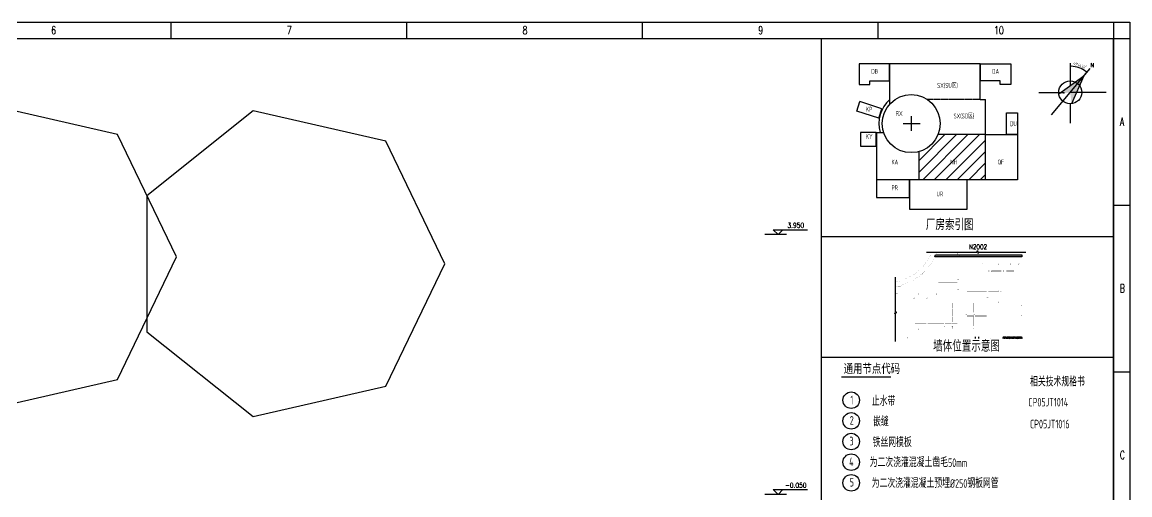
# Model space of a CAD drawing. Extents: x -383207 to 558143, y -95136 to 11777.
# Drawn here: x 351158 to 368217, y -80226 to -72949 of the extents above; entities that cross this region are included whole.
import ezdxf
from ezdxf.enums import TextEntityAlignment as Align

# ---------------------------------------------------------------- set-up
doc = ezdxf.new("R2010")
doc.units = 0
doc.linetypes.add('CENTER', pattern=[50.8, 31.75, -6.35, 6.35, -6.35])
doc.layers.get('0').update_dxf_attribs({"linetype": 'CONTINUOUS'})
for name, color, linetype in [('B版云线202106', 2, 'CONTINUOUS'), ('C77(文本)', 7, 'CONTINUOUS'), ('DIM', 3, 'CONTINUOUS'), ('NHFVVP_CenterLine', 4, 'CONTINUOUS'), ('NHJTTK', 7, 'CONTINUOUS'), ('TEXT', 4, 'CONTINUOUS'), ('THIN', 3, 'CONTINUOUS'), ('wall', 7, 'CONTINUOUS'), ('中心线', 2, 'CENTER'), ('缩略图', 4, 'CONTINUOUS')]:
    doc.layers.add(name, color=color, linetype=linetype)
doc.styles.add('DIM_FONT', font='SIMPLEX', dxfattribs={"width": 0.7, "bigfont": 'GBCBIG'})
doc.styles.add('HZ', font='TXT.shx', dxfattribs={"width": 0.7, "bigfont": 'hz.shx'})
doc.styles.add('RH', font='romans.shx', dxfattribs={"width": 0.7, "bigfont": 'hz.shx'})
doc.styles.add('ROMANT', font='ROMANT.shx', dxfattribs={"width": 0.618, "height": 450, "bigfont": 'ochinese.shx'})
doc.styles.add('S1', font='tssdeng.shx', dxfattribs={"width": 0.7, "bigfont": 'tssdchn.shx'})
doc.styles.add('TSSD_Dimension', font='Tssdeng.shx', dxfattribs={"width": 0.7, "bigfont": 'tssdchn.shx'})
doc.styles.add('TSSD_Label', font='tssdeng.shx', dxfattribs={"width": 0.7, "bigfont": 'hztxt.shx'})

# ---------------------------------------------------------------- blocks, each defined once
blk = doc.blocks.new('tk1')
at = {"color": 4, "flags": 128}
for points in [[(45509, -541568), (82684, -541568)], [(67914, -541568), (67914, -541818)], [(71544, -541568), (71544, -541818)], [(75174, -541568), (75174, -541818)], [(78804, -541568), (78804, -541818)], [(82434, -541568), (82434, -541818)], [(82684, -541568), (82684, -562593)]]:
    blk.add_lwpolyline(points, dxfattribs=at)
blk.add_lwpolyline([(46134, -541818), (82432, -541818), (82432, -562343), (46134, -562343)], close=True)
at = {"flags": 128}
for points in [[(82434, -541818), (82684, -541818)], [(82434, -544383), (82684, -544383)], [(82434, -546949), (82684, -546949)]]:
    blk.add_lwpolyline(points, dxfattribs=at)
at = {"layer": 'C77(文本)', "color": 4}
for p in [(77932, -541818), (82432, -554137)]:
    blk.add_line(p, (82432, -541818), dxfattribs=at)
at = {"color": 0, "style": 'HZ', "width": 0.7}
for s, p in [('6', (66072, -541755)), ('7', (69702, -541755)), ('8', (73332, -541755)), ('9', (76962, -541755)), ('10', (80592, -541755)), ('A', (82530, -543163)), ('B', (82530, -545729)), ('C', (82530, -548294))]:
    blk.add_text(s, height=125, dxfattribs=at).set_placement(p)
blk = doc.blocks.new('slt')
at = {"layer": 'wall'}
h = blk.add_hatch(dxfattribs=at)
h.set_pattern_fill('JIS_STN_1E', color=6, scale=6.48, style=0)
h.set_pattern_definition([(45, (83181.353, -251063.5346), (-4.582052, 4.582052), []), (45, (83185.921, -251063.5346), (-4.582052, 4.582052), [6.48, -3.24])])
h.paths.add_polyline_path([(60981, -243685), (60689, -243685), (60689, -243711), (60981, -243711)])
for p, q in [((60261, -243685), (60261, -243711)), ((60310, -243685), (60310, -243711))]:
    blk.add_line(p, q, dxfattribs=at)
at = {"layer": 'wall', "const_width": 0.972}
for points in [[(59032, -242844, 0.25589), (59593, -242382)], [(59651, -242424, 0.013804), (59668, -242382)], [(59526, -242628, 0.022164), (59570, -242570, 0.022164)], [(59577, -242560, 0.036163), (59636, -242457)], [(59333, -242798, 0.045893), (59453, -242706)], [(59463, -242697, 0.019791), (59508, -242650)], [(59032, -242914, 0.009987), (59064, -242908)], [(59113, -242896, 0.064129), (59307, -242814)]]:
    blk.add_lwpolyline(points, format="xyb", dxfattribs=at)
for points in [[(59992, -242424), (59992, -242382)], [(60012, -242424), (60012, -242382)], [(60109, -242424), (60109, -242382)], [(60128, -242424), (60128, -242382)], [(60751, -242424), (60751, -242382)], [(60776, -242424), (60776, -242382)], [(60981, -242424), (60981, -242382)], [(61006, -242424), (61006, -242382)], [(59576, -242570), (59570, -242570)], [(59576, -242628), (59576, -242570)], [(59586, -242560), (59577, -242560)], [(59586, -242628), (59586, -242560)], [(59986, -242457), (59636, -242457)], [(59992, -242424), (59651, -242424)], [(59986, -242580), (59986, -242457)], [(60018, -242424), (60012, -242424)], [(60013, -242457), (60012, -242457)], [(60012, -242575), (60012, -242457)], [(60018, -242452), (60018, -242424)], [(60109, -242424), (60103, -242424)], [(60103, -242452), (60103, -242424)], [(60857, -242457), (60107, -242457)], [(60367, -242554), (60109, -242554)], [(60109, -242554), (60109, -242909)], [(60751, -242424), (60128, -242424)], [(60371, -242580), (60371, -242559)], [(60420, -242580), (60420, -242559)], [(60610, -242554), (60425, -242554)], [(60614, -242580), (60614, -242559)], [(60647, -242580), (60647, -242559)], [(60804, -242554), (60652, -242554)], [(60981, -242424), (60776, -242424)], [(60809, -242580), (60809, -242559)], [(60841, -242580), (60841, -242559)], [(60857, -242554), (60846, -242554)], [(60857, -242473), (60857, -242457)], [(60857, -242473), (60883, -242473)], [(60857, -242554), (60857, -242505)], [(60857, -242505), (60883, -242505)], [(60981, -242457), (60883, -242457)], [(60883, -242473), (60883, -242457)], [(60883, -242554), (60883, -242505)], [(60895, -242554), (60883, -242554)], [(60900, -242580), (60900, -242559)], [(60900, -242580), (60900, -242559)], [(60932, -242580), (60932, -242559)], [(60932, -242580), (60932, -242559)], [(60981, -242554), (60937, -242554)], [(60981, -242473), (60981, -242457)], [(60981, -242473), (61006, -242473)], [(60981, -242554), (60981, -242505)], [(60981, -242505), (61006, -242505)], [(61006, -242473), (61006, -242424)], [(61006, -243711), (61006, -242505)], [(59453, -242726), (59453, -242706)], [(59508, -242726), (59453, -242726)], [(59463, -242716), (59463, -242697)], [(59508, -242716), (59463, -242716)], [(59508, -242716), (59508, -242650)], [(59508, -243017), (59508, -242726)], [(59526, -242628), (59576, -242628)], [(59527, -242654), (59675, -242654)], [(59527, -242654), (59527, -243017)], [(59586, -242628), (59986, -242628)], [(59675, -243017), (59675, -242654)], [(59694, -242654), (59986, -242654)], [(59694, -242654), (59694, -242826)], [(59986, -242580), (60007, -242580)], [(59986, -242628), (59986, -242612)], [(59986, -242612), (60007, -242612)], [(59986, -242768), (59986, -242654)], [(60012, -242763), (60012, -242617)], [(60174, -242580), (60135, -242580)], [(60135, -242580), (60135, -242619)], [(60174, -242580), (60174, -242619), (60135, -242619)], [(60184, -242580), (60184, -242628), (60135, -242628)], [(60135, -242628), (60135, -242862)], [(60277, -242580), (60184, -242580)], [(60277, -242580), (60277, -242596)], [(60277, -242596), (60294, -242596)], [(60277, -242645), (60294, -242645)], [(60277, -242645), (60277, -242862)], [(60371, -242580), (60294, -242580)], [(60294, -242580), (60294, -242596)], [(60294, -242645), (60294, -242862)], [(60436, -242580), (60420, -242580)], [(60436, -242580), (60436, -242862)], [(60462, -242671), (60462, -242580)], [(60614, -242580), (60462, -242580)], [(60462, -242671), (60478, -242671)], [(60462, -242862), (60462, -242687)], [(60462, -242687), (60478, -242687)], [(60478, -242687), (60478, -242671)], [(60511, -242671), (60663, -242671)], [(60511, -242687), (60511, -242671)], [(60511, -242687), (60663, -242687)], [(60663, -242580), (60647, -242580)], [(60663, -242671), (60663, -242580)], [(60663, -242862), (60663, -242687)], [(60689, -242671), (60689, -242580)], [(60809, -242580), (60689, -242580)], [(60689, -242671), (60705, -242671)], [(60689, -242862), (60689, -242687)], [(60689, -242687), (60705, -242687)], [(60705, -242687), (60705, -242671)], [(60738, -242671), (60857, -242671)], [(60738, -242687), (60738, -242671)], [(60738, -242687), (60857, -242687)], [(60857, -242580), (60841, -242580)], [(60857, -242671), (60857, -242580)], [(60857, -242862), (60857, -242687)], [(60900, -242580), (60883, -242580)], [(60883, -242862), (60883, -242580)], [(60981, -242580), (60932, -242580)], [(60981, -242862), (60981, -242580)], [(59064, -242918), (59064, -242908)], [(59113, -242918), (59113, -242896)], [(59307, -243092), (59307, -242814)], [(59333, -242798), (59333, -243017)], [(59694, -242826), (59986, -242826)], [(59694, -242846), (59694, -243017)], [(59694, -242846), (59986, -242846)], [(59986, -242768), (60007, -242768)], [(59986, -242826), (59986, -242800)], [(59986, -242800), (60007, -242800)], [(59986, -242959), (59986, -242846)], [(60012, -242954), (60012, -242805)], [(60135, -242914), (60114, -242914)], [(60277, -242862), (60135, -242862)], [(60436, -242888), (60135, -242888)], [(60135, -242888), (60135, -242914)], [(60436, -242862), (60294, -242862)], [(60436, -242888), (60436, -242899)], [(60462, -242904), (60441, -242904)], [(60663, -242862), (60462, -242862)], [(60462, -242904), (60462, -242888)], [(60663, -242888), (60462, -242888)], [(60663, -242972), (60663, -242888)], [(60857, -242862), (60689, -242862)], [(60689, -243685), (60689, -242888)], [(60981, -242888), (60689, -242888)], [(60981, -242862), (60883, -242862)], [(60981, -243140), (60981, -242888)], [(59064, -242993), (59032, -242993)], [(59064, -243025), (59032, -243025)], [(59064, -242918), (59113, -242918)], [(59064, -242993), (59064, -242951)], [(59064, -242951), (59113, -242951)], [(59064, -243288), (59064, -243025)], [(59113, -243140), (59113, -242951)], [(59333, -243017), (59349, -243017)], [(59333, -243043), (59344, -243043)], [(59333, -243043), (59333, -243087)], [(59349, -243017), (59349, -243038)], [(59382, -243017), (59508, -243017)], [(59382, -243017), (59382, -243038)], [(59386, -243043), (59508, -243043)], [(59508, -243092), (59508, -243043)], [(59527, -243017), (59626, -243017)], [(59527, -243043), (59621, -243043)], [(59527, -243043), (59527, -243087)], [(59626, -243017), (59626, -243038)], [(59659, -243017), (59675, -243017)], [(59659, -243017), (59659, -243038)], [(59664, -243043), (60012, -243043)], [(59694, -243017), (59986, -243017)], [(59986, -242959), (60007, -242959)], [(59986, -243017), (59986, -242991)], [(59986, -242991), (60007, -242991)], [(60012, -243043), (60012, -242996)], [(60109, -242951), (60109, -243006)], [(60109, -243048), (60109, -243301)], [(60135, -242946), (60114, -242946)], [(60135, -243011), (60114, -243011)], [(60135, -243043), (60114, -243043)], [(60135, -242946), (60135, -242972)], [(60135, -242972), (60436, -242972)], [(60135, -242995), (60135, -243011)], [(60135, -242995), (60436, -242995)], [(60135, -243043), (60135, -243140)], [(60436, -242941), (60436, -242972)], [(60436, -242995), (60436, -243077)], [(60462, -242936), (60441, -242936)], [(60462, -243082), (60441, -243082)], [(60462, -242972), (60462, -242936)], [(60462, -242972), (60610, -242972)], [(60462, -243082), (60462, -242995)], [(60462, -242995), (60614, -242995)], [(60614, -242995), (60614, -242977)], [(60647, -242995), (60647, -242977)], [(60647, -242995), (60663, -242995)], [(60652, -242972), (60663, -242972)], [(60663, -243140), (60663, -242995)], [(59113, -243140), (59307, -243140)], [(59113, -243166), (59307, -243166)], [(59113, -243561), (59113, -243166)], [(59307, -243092), (59328, -243092)], [(59307, -243140), (59307, -243124)], [(59307, -243124), (59328, -243124)], [(59307, -243562), (59307, -243166)], [(59333, -243129), (59333, -243140)], [(59333, -243140), (59508, -243140)], [(59333, -243166), (59898, -243166)], [(59333, -243166), (59333, -243458)], [(59523, -243092), (59508, -243092)], [(59508, -243140), (59508, -243124)], [(59523, -243124), (59508, -243124)], [(59527, -243129), (59527, -243140)], [(59527, -243140), (60012, -243140)], [(59898, -243166), (59898, -243458)], [(59915, -243166), (59986, -243166)], [(59915, -243244), (59915, -243166)], [(59915, -243244), (59986, -243244)], [(59915, -243370), (59915, -243254)], [(59915, -243254), (59986, -243254)], [(59986, -243244), (59986, -243166)], [(59986, -243286), (59986, -243254)], [(60012, -243281), (60012, -243140)], [(60135, -243140), (60436, -243140)], [(60135, -243166), (60239, -243166)], [(60135, -243166), (60135, -243306)], [(60239, -243166), (60239, -243312)], [(60258, -243312), (60258, -243166)], [(60258, -243166), (60436, -243166)], [(60436, -243119), (60436, -243140)], [(60436, -243166), (60436, -243354)], [(60462, -243114), (60441, -243114)], [(60462, -243114), (60462, -243140)], [(60462, -243140), (60610, -243140)], [(60462, -243604), (60462, -243166)], [(60462, -243166), (60614, -243166)], [(60614, -243166), (60614, -243145)], [(60647, -243166), (60647, -243145)], [(60647, -243166), (60663, -243166)], [(60652, -243140), (60663, -243140)], [(60663, -243685), (60663, -243166)], [(60981, -243205), (60964, -243205), (60964, -243140), (60981, -243140)], [(60981, -243354), (60981, -243205)], [(59064, -243288), (59032, -243288)], [(59064, -243321), (59032, -243321)], [(59064, -243545), (59064, -243321)], [(59915, -243370), (59986, -243370)], [(59915, -243458), (59915, -243380)], [(59915, -243380), (59986, -243380)], [(59986, -243370), (59986, -243335)], [(59986, -243458), (59986, -243380)], [(60012, -243587), (60012, -243340)], [(60109, -243343), (60109, -243388)], [(60135, -243306), (60114, -243306)], [(60135, -243338), (60114, -243338)], [(60135, -243393), (60114, -243393)], [(60135, -243425), (60114, -243425)], [(60135, -243338), (60135, -243354)], [(60135, -243354), (60239, -243354)], [(60135, -243374), (60239, -243374)], [(60135, -243374), (60135, -243393)], [(60135, -243425), (60135, -243562)], [(60239, -243312), (60258, -243312)], [(60239, -243344), (60239, -243354)], [(60239, -243344), (60258, -243344)], [(60239, -243374), (60239, -243519)], [(60258, -243354), (60258, -243344)], [(60258, -243354), (60436, -243354)], [(60258, -243519), (60258, -243374)], [(60258, -243374), (60436, -243374)], [(60436, -243374), (60436, -243562)], [(60981, -243419), (60964, -243419), (60964, -243354), (60981, -243354)], [(60981, -243685), (60981, -243419)], [(59064, -243545), (59032, -243545)], [(59087, -243587), (59032, -243587)], [(59087, -243587), (59087, -243612)], [(59113, -243562), (59307, -243562)], [(59113, -243587), (59344, -243587)], [(59113, -243587), (59113, -243587)], [(59113, -243612), (59113, -243587)], [(59333, -243458), (59898, -243458)], [(59333, -243477), (59333, -243562)], [(59333, -243477), (59508, -243477)], [(59333, -243562), (59349, -243562)], [(59349, -243562), (59349, -243583)], [(59382, -243562), (59508, -243562)], [(59382, -243562), (59382, -243583)], [(59386, -243587), (59804, -243587)], [(59508, -243562), (59508, -243477)], [(59527, -243477), (59780, -243477)], [(59527, -243477), (59527, -243562)], [(59527, -243562), (59780, -243562)], [(59780, -243477), (59780, -243490)], [(59780, -243490), (59791, -243490)], [(59780, -243523), (59780, -243562)], [(59780, -243523), (59791, -243523)], [(59796, -243477), (59898, -243477)], [(59796, -243485), (59796, -243477)], [(59796, -243562), (59796, -243528)], [(59796, -243562), (59809, -243562)], [(59809, -243562), (59809, -243583)], [(59842, -243562), (59898, -243562)], [(59842, -243562), (59842, -243583)], [(59847, -243587), (60012, -243587)], [(59898, -243490), (59898, -243477)], [(59898, -243490), (59915, -243490)], [(59898, -243562), (59898, -243523)], [(59898, -243523), (59915, -243523)], [(59915, -243458), (59986, -243458)], [(59915, -243490), (59915, -243477)], [(59915, -243477), (59986, -243477)], [(59915, -243562), (59915, -243523)], [(59915, -243562), (59986, -243562)], [(59986, -243477), (59986, -243562)], [(60109, -243430), (60109, -243587)], [(60109, -243587), (60436, -243587)], [(60135, -243562), (60239, -243562)], [(60239, -243519), (60258, -243519)], [(60239, -243552), (60239, -243562)], [(60239, -243552), (60258, -243552)], [(60258, -243562), (60258, -243552)], [(60258, -243562), (60436, -243562)], [(60436, -243587), (60436, -243604)], [(59087, -243685), (59032, -243685)], [(59163, -243711), (59032, -243711)], [(59113, -243612), (59087, -243612)], [(59113, -243660), (59087, -243660)], [(59087, -243660), (59087, -243685)], [(59113, -243685), (59113, -243660)], [(59158, -243685), (59113, -243685)], [(59163, -243690), (59163, -243711)], [(59212, -243690), (59212, -243711)], [(59333, -243711), (59212, -243711)], [(59333, -243685), (59216, -243685)], [(59333, -243685), (59333, -243711)], [(59863, -243685), (59430, -243685)], [(59430, -243685), (59430, -243711)], [(59868, -243711), (59430, -243711)], [(59868, -243690), (59868, -243711)], [(59965, -243690), (59965, -243711)], [(60261, -243711), (59965, -243711)], [(60261, -243685), (59970, -243685)], [(60261, -243685), (60261, -243711)], [(60436, -243685), (60310, -243685)], [(60310, -243711), (60310, -243685)], [(60490, -243711), (60310, -243711)], [(60436, -243604), (60462, -243604)], [(60436, -243668), (60436, -243685)], [(60436, -243668), (60462, -243668)], [(60462, -243685), (60462, -243668)], [(60495, -243685), (60462, -243685)], [(60495, -243706), (60495, -243685)], [(60663, -243685), (60631, -243685)], [(60631, -243706), (60631, -243685)], [(61006, -243711), (60636, -243711)], [(60981, -243685), (60689, -243685)]]:
    blk.add_lwpolyline(points, dxfattribs=at)
at = {"layer": 'wall', "ltscale": 10, "const_width": 0.972}
for points in [[(60018, -242452), (60013, -242452), (60013, -242457)], [(60103, -242452), (60107, -242452), (60107, -242457)], [(60371, -242559), (60367, -242559), (60367, -242554)], [(60420, -242559), (60425, -242559), (60425, -242554)], [(60614, -242559), (60610, -242559), (60610, -242554)], [(60647, -242559), (60652, -242559), (60652, -242554)], [(60809, -242559), (60804, -242559), (60804, -242554)], [(60841, -242559), (60846, -242559), (60846, -242554)], [(60900, -242559), (60895, -242559), (60895, -242554)], [(60932, -242559), (60937, -242559), (60937, -242554)], [(60007, -242580), (60007, -242575), (60012, -242575)], [(60007, -242612), (60007, -242617), (60012, -242617)], [(60007, -242768), (60007, -242763), (60012, -242763)], [(60007, -242800), (60007, -242805), (60012, -242805)], [(60114, -242914), (60114, -242909), (60109, -242909)], [(60441, -242904), (60441, -242899), (60436, -242899)], [(59349, -243038), (59344, -243038), (59344, -243043)], [(59382, -243038), (59386, -243038), (59386, -243043)], [(59626, -243038), (59621, -243038), (59621, -243043)], [(59659, -243038), (59664, -243038), (59664, -243043)], [(60007, -242959), (60007, -242954), (60012, -242954)], [(60007, -242991), (60007, -242996), (60012, -242996)], [(60114, -242946), (60114, -242951), (60109, -242951)], [(60114, -243011), (60114, -243006), (60109, -243006)], [(60114, -243043), (60114, -243048), (60109, -243048)], [(60441, -242936), (60441, -242941), (60436, -242941)], [(60441, -243082), (60441, -243077), (60436, -243077)], [(60614, -242977), (60610, -242977), (60610, -242972)], [(60647, -242977), (60652, -242977), (60652, -242972)], [(59328, -243092), (59328, -243087), (59333, -243087)], [(59328, -243124), (59328, -243129), (59333, -243129)], [(59523, -243092), (59523, -243087), (59527, -243087)], [(59523, -243124), (59523, -243129), (59527, -243129)], [(60441, -243114), (60441, -243119), (60436, -243119)], [(60614, -243145), (60610, -243145), (60610, -243140)], [(60647, -243145), (60652, -243145), (60652, -243140)], [(60007, -243286), (59986, -243286)], [(59986, -243335), (60007, -243335)], [(60007, -243286), (60007, -243281), (60012, -243281)], [(60007, -243335), (60007, -243340), (60012, -243340)], [(60114, -243306), (60114, -243301), (60109, -243301)], [(60114, -243338), (60114, -243343), (60109, -243343)], [(60114, -243393), (60114, -243388), (60109, -243388)], [(60114, -243425), (60114, -243430), (60109, -243430)], [(59349, -243583), (59344, -243583), (59344, -243587)], [(59382, -243583), (59386, -243583), (59386, -243587)], [(59791, -243490), (59791, -243485), (59796, -243485)], [(59791, -243523), (59791, -243528), (59796, -243528)], [(59809, -243583), (59804, -243583), (59804, -243587)], [(59842, -243583), (59847, -243583), (59847, -243587)], [(59163, -243690), (59158, -243690), (59158, -243685)], [(59212, -243690), (59216, -243690), (59216, -243685)], [(59868, -243690), (59863, -243690), (59863, -243685)], [(59965, -243690), (59970, -243690), (59970, -243685)], [(60495, -243706), (60490, -243706), (60490, -243711)], [(60631, -243706), (60636, -243706), (60636, -243711)]]:
    blk.add_lwpolyline(points, dxfattribs=at)
at = {"layer": 'wall'}
blk.add_arc((59576, -242570), 0.0162, 0, 90, dxfattribs=at)
blk = doc.blocks.new('_ClosedBlank')
at = {"color": 0}
blk.add_lwpolyline([(0, 0, 0, 0.658, 0), (-2.5, 0, 0.658, 0.658, 0)], format="xyseb", dxfattribs=at)
blk = doc.blocks.new('A$C5E8E3E41')
at = {"layer": 'DIM'}
blk.add_line((160, -2794), (1787, -851), dxfattribs=at)
blk.add_arc((0, -2986), 2685, 52.20852, 87.86565, dxfattribs=at)
at = {"layer": '缩略图'}
for p, q in [((0, 0), (0, -2316)), ((-1925, -5287), (2050, -536)), ((-3235, -2986), (-671, -2986)), ((3695, -2985), (0, -2986)), ((0, -4168), (0, -6137))]:
    blk.add_line(p, q, dxfattribs=at)
blk.add_lwpolyline([(-1172, -3135), (1408, -1304), (135, -4160)], dxfattribs=at)
blk.add_circle((0, -2986), 1181, dxfattribs=at)
blk.add_point((-669, -3033), dxfattribs=at)
blk.add_point((-669, -3033), dxfattribs=at)
for points in [[(0, -2986), (-1172, -3135), (1408, -1304)], [(135, -4160), (1408, -1304), (0, -2986)]]:
    blk.add_solid(points, dxfattribs=at)
at = {"layer": 'DIM', "xscale": 100, "yscale": 100, "zscale": 100}
for p, rotation in [((0, -301), 178.9328260940947), ((1723, -927), 321.1413489768363)]:
    blk.add_blockref('_ClosedBlank', p, dxfattribs=dict(at, rotation=rotation))
at = {"layer": 'DIM', "color": 7, "insert": (1004, -222), "char_height": 300, "attachment_point": 5, "rotation": 340.03709, "style": 'TSSD_Dimension'}
blk.add_mtext('\\A1;40°44\'40"', dxfattribs=at)
at = {"layer": '缩略图', "style": 'ROMANT'}
blk.add_text('N', height=400, dxfattribs=at).set_placement((2099, -395))
blk = doc.blocks.new('A$C3CC76250')
at = {"layer": 'TEXT', "lineweight": 30}
h = blk.add_hatch(dxfattribs=at)
h.set_pattern_fill('ANSI31', color=256, scale=3000, style=0)
h.set_pattern_definition([(45, (-770190, -402651), (-6735.19, 6735.19), [])])
h.paths.add_polyline_path([(1880, 0), (1880, -2491, -0.375525), (4213, -2205), (7459, -2205), (7459, 0)])
h.paths.add_polyline_path([(4726, -1554), (6007, -1554), (6007, -1104), (4726, -1104)], flags=24)
h = blk.add_hatch(dxfattribs=at)
h.set_pattern_fill('ANSI31', color=5, scale=4000, style=0)
h.set_pattern_definition([(45, (-510316.34, 2095162.27), (-353.55339, 353.55339), [])])
h.paths.add_polyline_path([(7781, -4361), (4861, -4361, -0.231141), (3690, -5401), (3690, -7140), (7781, -7140)])
h.paths.add_polyline_path([(5553, -6236), (5965, -6236), (5965, -5872), (5553, -5872)], flags=24)
at = {"linetype": 'CENTER', "ltscale": 0.3}
blk.add_line((7459, -2205), (4213, -2205), dxfattribs=at)
at = {"layer": '中心线'}
for p, q in [((3210, -3227), (3210, -4134)), ((2709, -3682), (3757, -3682))]:
    blk.add_line(p, q, dxfattribs=at)
at = {"layer": '缩略图'}
for p, q in [((7459, 0), (1880, 0)), ((1880, -2491), (1880, 0)), ((7459, -2205), (7459, 0)), ((-152, -2905), (39, -2319)), ((1397, -2765), (39, -2319)), ((7459, -2205), (7781, -2205)), ((7781, -7140), (7781, -2205)), ((1202, -3349), (-152, -2905)), ((1202, -3349), (1397, -2765)), ((1068, -4221), (1068, -7140)), ((1068, -4221), (1509, -4221)), ((7781, -4361), (4861, -4361)), ((3690, -7140), (3690, -5401)), ((3690, -7140), (1068, -7140)), ((7781, -7140), (3690, -7140))]:
    blk.add_line(p, q, dxfattribs=at)
for points in [[(0, -1281), (651, -1281), (651, -1050), (1862, -1050), (1862, 0), (0, 0), (0, -1281)], [(9339, -1281), (8688, -1281), (8688, -1050), (7477, -1050), (7477, 0), (9339, 0), (9339, -1281)], [(1068, -7147), (1068, -8239), (3097, -8239), (3097, -7147), (1068, -7147)]]:
    blk.add_lwpolyline(points, dxfattribs=at)
for points in [[(9083, -4354), (9083, -3017), (9748, -3017), (9748, -4354)], [(1057, -4221), (77, -4221), (77, -5061), (1057, -5061)], [(7788, -4361), (9748, -4361), (9748, -7140), (7788, -7140)], [(3105, -8953), (6654, -8953), (6654, -7147), (3105, -7147)]]:
    blk.add_lwpolyline(points, close=True, dxfattribs=at)
blk.add_circle((3210, -3682), 1785, dxfattribs=at)
blk.add_arc((3210, -3682), 1995, 131.81448, 195.67471, dxfattribs=at)
at = {"layer": 'TEXT', "color": 7, "lineweight": 30, "xscale": 0.6000000000000001, "yscale": 0.6000000000000001, "zscale": 0.6000000000000001}
blk.add_blockref('A$C5E8E3E41', (13001, 36), dxfattribs=at)
at = {"color": 0, "linetype": 'ByBlock', "style": 'TSSD_Label', "width": 0.7}
for s, p in [('DB', (748, -610)), ('DA', (8191, -610)), ('KP', (411, -2945)), ('RX', (2258, -3207)), ('DU', (9291, -3840)), ('KY', (411, -4620)), ('KA', (1987, -6198)), ('NH', (5613, -6198)), ('QF', (8525, -6198)), ('PR', (1987, -7785)), ('UR', (4761, -8162))]:
    blk.add_text(s, height=300, dxfattribs=at).set_placement(p)
at = {"linetype": 'ByBlock', "style": 'TSSD_Label', "width": 0.7}
for s, p in [('SX(SU区)', (4801, -1479)), ('SX(SD区)', (5813, -3361))]:
    blk.add_text(s, height=300, dxfattribs=at).set_placement(p)
blk = doc.blocks.new('A$C4f303797')
at = {"layer": 'TEXT', "color": 7, "lineweight": 30, "xscale": 0.5, "yscale": 0.5, "zscale": 0.5}
blk.add_blockref('A$C3CC76250', (76, 4477), dxfattribs=at)
at = {"layer": 'C77(文本)', "color": 0, "style": 'S1', "width": 0.7}
blk.add_text('厂房索引图', height=350, dxfattribs=at).set_placement((2130, -751), align=Align.BOTTOM_LEFT)
blk = doc.blocks.new('A$Cc6a5050b')
at = {"layer": 'NHFVVP_CenterLine', "ltscale": 10}
blk.add_blockref('A$C4f303797', (-7851, -5335), dxfattribs=at)

msp = doc.modelspace()

# ---------------------------------------------------------------- hatches: boundary and pattern name
at = {"layer": 'B版云线202106'}
h = msp.add_hatch(color=256, dxfattribs=at)
h.dxf.hatch_style = 1
h.paths.add_polyline_path([(366556.1, -76562.4), (365211.6, -76562.4), (365226.3, -76530), (366556.1, -76530)])

# ---------------------------------------------------------------- linework, layer by layer
for points in [[(331042, -72948.5), (368217, -72948.5), (368217, -93973.5), (331042, -93973.5)], [(353533.3, -76564), (352624.5, -74677), (350582.6, -74210.9), (348945, -75516.8), (348945, -77611.3), (350582.6, -78917.2), (352624.5, -78451.1)], [(357667.2, -76667.7), (356758.5, -74780.7), (354716.5, -74314.6), (353078.9, -75620.5), (353078.9, -77715), (354716.5, -79020.9), (356758.5, -78554.8)]]:
    msp.add_lwpolyline(points, close=True)
at = {"layer": 'C77(文本)', "const_width": 23.9}
msp.add_lwpolyline([(363774, -78411.3), (364540.3, -78411.3)], dxfattribs=at)
at = {"layer": 'C77(文本)', "color": 4}
for centre in [(363926.4, -78768.9), (363926.4, -79086.9), (363926.4, -79404.9), (363926.4, -79722.9), (363926.4, -80040.9)]:
    msp.add_circle(centre, 127.2, dxfattribs=at)
at = {"layer": 'NHJTTK', "ltscale": 0.01}
msp.add_lwpolyline([(366556.1, -76562.4), (365211.6, -76562.4), (365226.3, -76530), (366556.1, -76530)], close=True, dxfattribs=at)
at = {"layer": 'TEXT'}
for p, q in [((362928.4, -76219.7), (362598.1, -76219.7)), ((362799.8, -76219.7), (362724.8, -76144.7)), ((362724.8, -76144.7), (363251, -76144.7)), ((362874.8, -76144.7), (362799.8, -76219.7)), ((362799.8, -80219.7), (362724.8, -80144.7)), ((362724.8, -80144.7), (363251, -80144.7)), ((362874.8, -80144.7), (362799.8, -80219.7)), ((362928.4, -80219.7), (362598.1, -80219.7))]:
    msp.add_line(p, q, dxfattribs=at)
at = {"layer": 'THIN', "ltscale": 0.01}
for points in [[(365087.4, -76487.6), (365862.2, -76487.6), (365869.2, -76465.6), (365881.2, -76509.6), (365888.2, -76487.6), (366615.1, -76487.6)], [(364607.2, -77865.2), (364607.2, -77436), (364585.2, -77429), (364629.2, -77417), (364607.2, -77410), (364607.2, -76873.8)]]:
    msp.add_lwpolyline(points, dxfattribs=at)
at = {"layer": '缩略图'}
for p, q in [((363467, -76249.7), (367967, -76249.7)), ((363467, -78106.4), (367967, -78106.4))]:
    msp.add_line(p, q, dxfattribs=at)
at = {"layer": '缩略图', "const_width": 20}
msp.add_lwpolyline([(367967, -87585.7), (363467, -87585.7), (363467, -73198.5)], dxfattribs=at)

# ---------------------------------------------------------------- block references
at = {"layer": 'B版云线202106'}
msp.add_blockref('tk1', (285533.2, 468619.2), dxfattribs=at)
at = {"layer": 'B版云线202106', "xscale": 0.5, "yscale": 0.5, "zscale": 0.5}
msp.add_blockref('A$Cc6a5050b', (367935.9, -73161.3), dxfattribs=at)
at = {"layer": 'NHJTTK'}
msp.add_blockref('slt', (305575.5, 165894.3), dxfattribs=at)

# ---------------------------------------------------------------- texts
at = {"layer": 'C77(文本)', "color": 0, "style": 'S1', "width": 0.7}
msp.add_text('墙体位置示意图', height=175, dxfattribs=at).set_placement((365187.1, -78074.3), align=Align.BOTTOM_LEFT)
at = {"layer": 'C77(文本)', "style": 'S1', "width": 0.7}
msp.add_text('通用节点代码', height=159, dxfattribs=at).set_placement((363810.5, -78365))
at = {"layer": 'C77(文本)', "color": 4, "style": 'S1', "width": 0.7}
for s, p in [('相关技术规格书', (366680.3, -78555.2)), ('1', (363913.5, -78831.1)), ('止水带', (364244.3, -78853.9)), ('CP05JT1014', (366654.3, -78865.3)), ('2', (363903, -79146.2)), ('嵌缝', (364262.3, -79168)), ('CP05JT1016', (366678.8, -79201.8)), ('3', (363899.1, -79464.4)), ('铁丝网模板', (364255.4, -79487.4)), ('4', (363894.6, -79782.9)), (' 为二次浇灌混凝土凿毛50mm', (364153, -79797.2)), ('5', (363902.7, -80097.5)), ('为二次浇灌混凝土预埋%%C250钢板网管', (364241.2, -80116.9))]:
    msp.add_text(s, height=132.5, dxfattribs=at).set_placement(p)
at = {"layer": 'TEXT', "style": 'DIM_FONT', "width": 0.8}
for s, p in [('3.950', (363072.1, -76077.4)), ('-0.050', (363072.1, -80077.4))]:
    msp.add_text(s, height=75, dxfattribs=at).set_placement(p, align=Align.MIDDLE)
at = {"layer": 'TEXT', "color": 6, "style": 'RH', "width": 0.7}
msp.add_text('N2002', height=75, dxfattribs=at).set_placement((365739.3, -76445.4))

doc.saveas('drawing.dxf')
